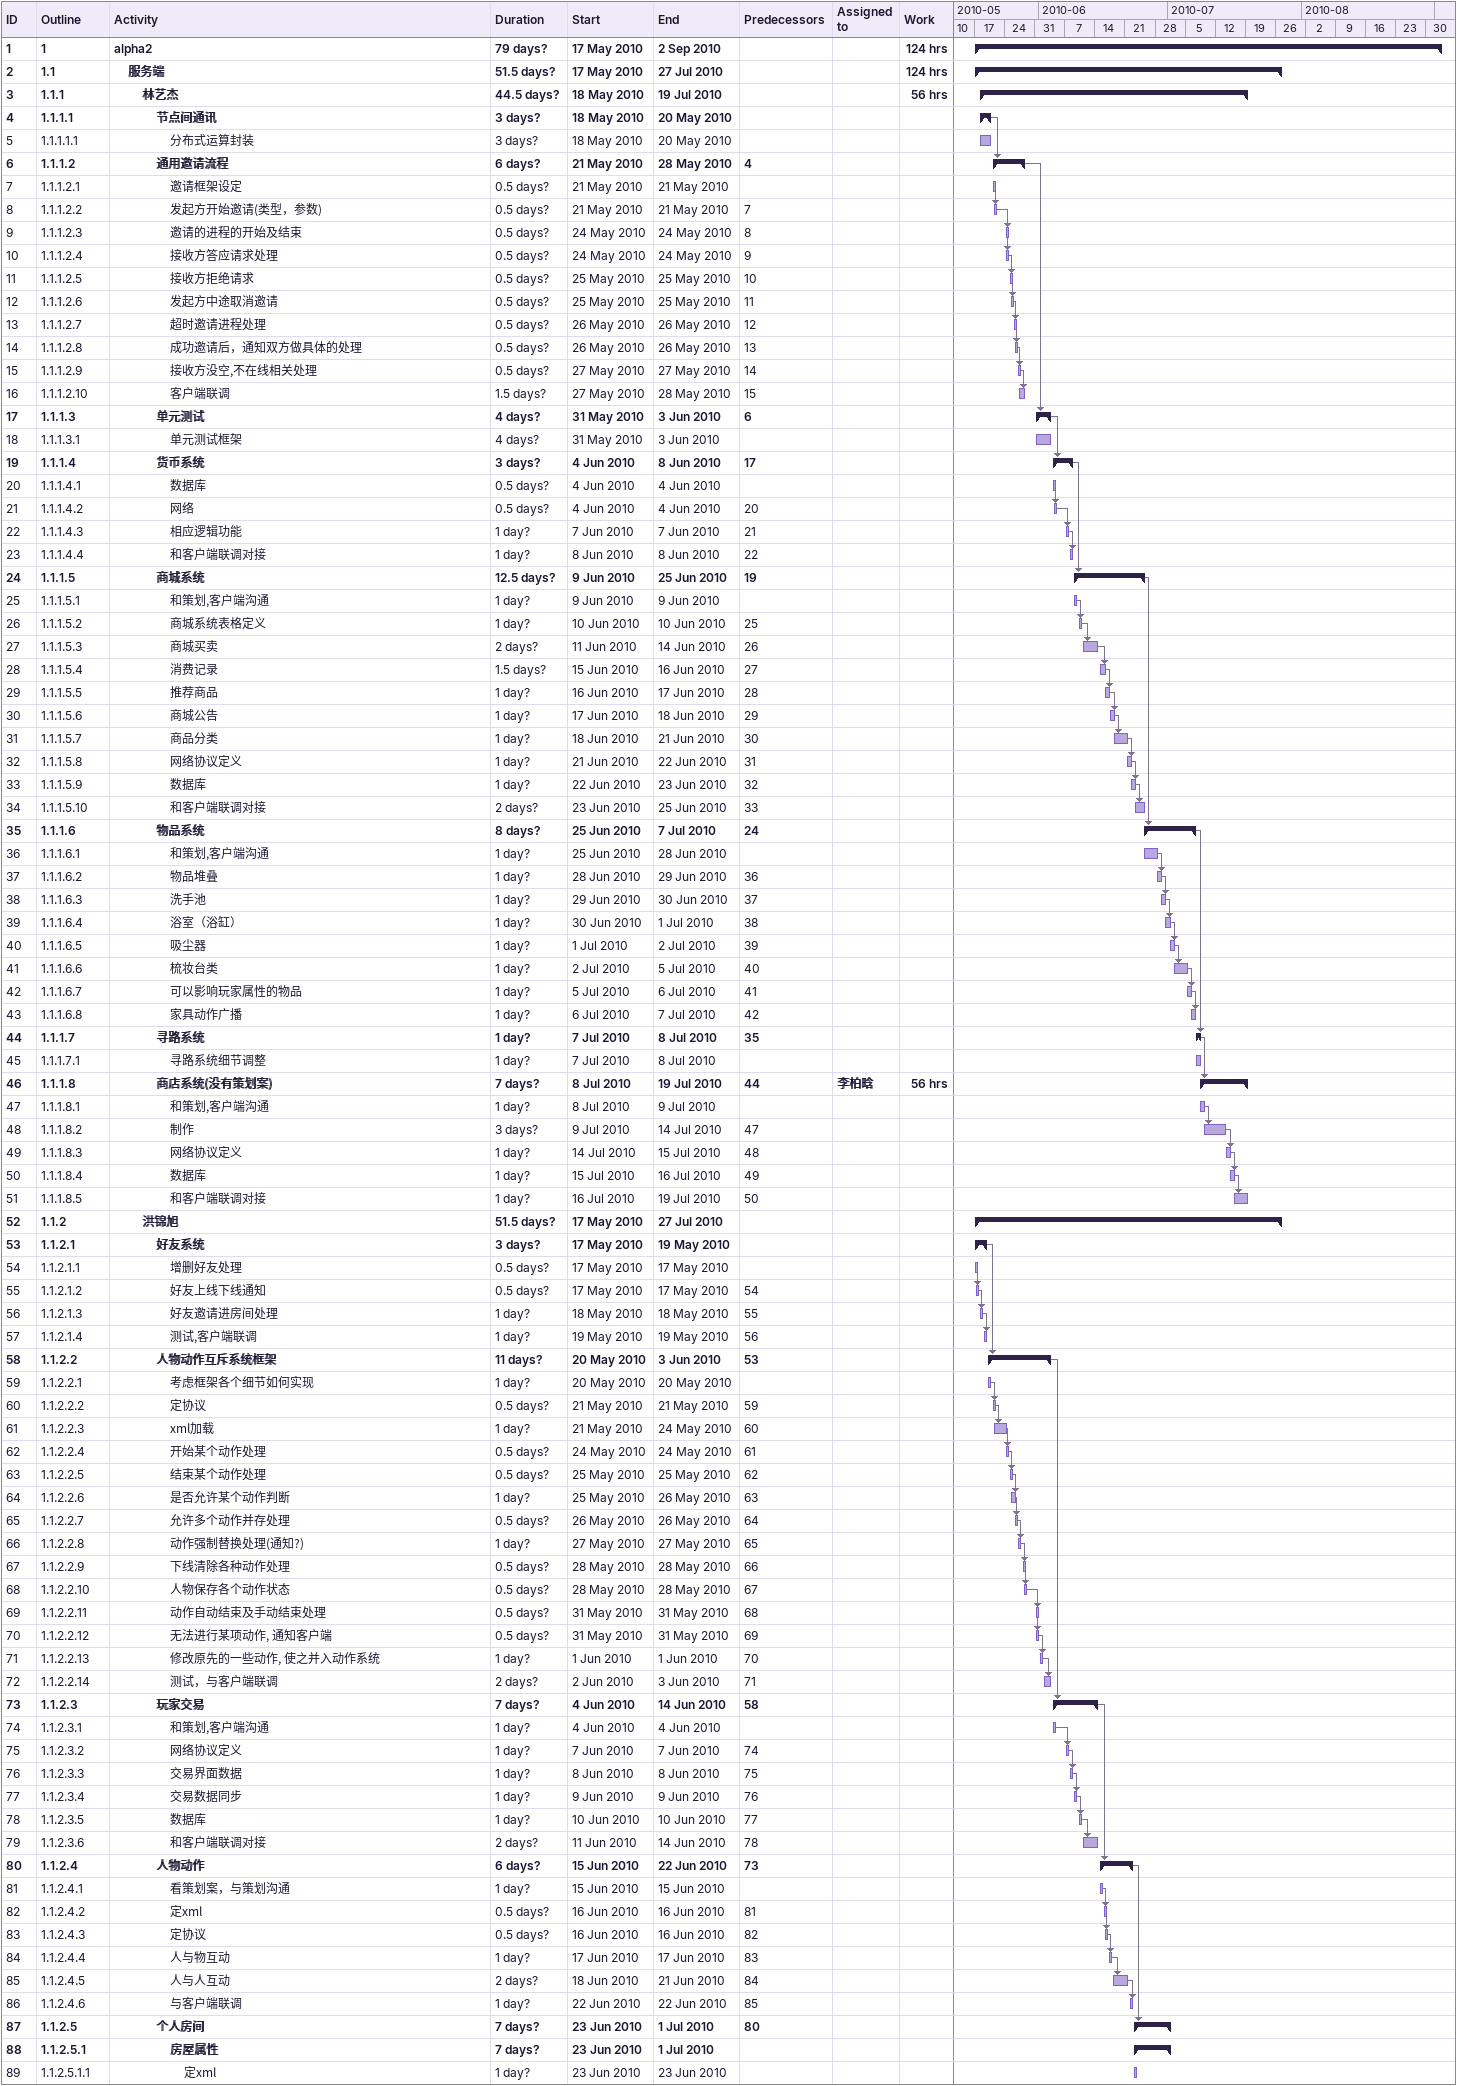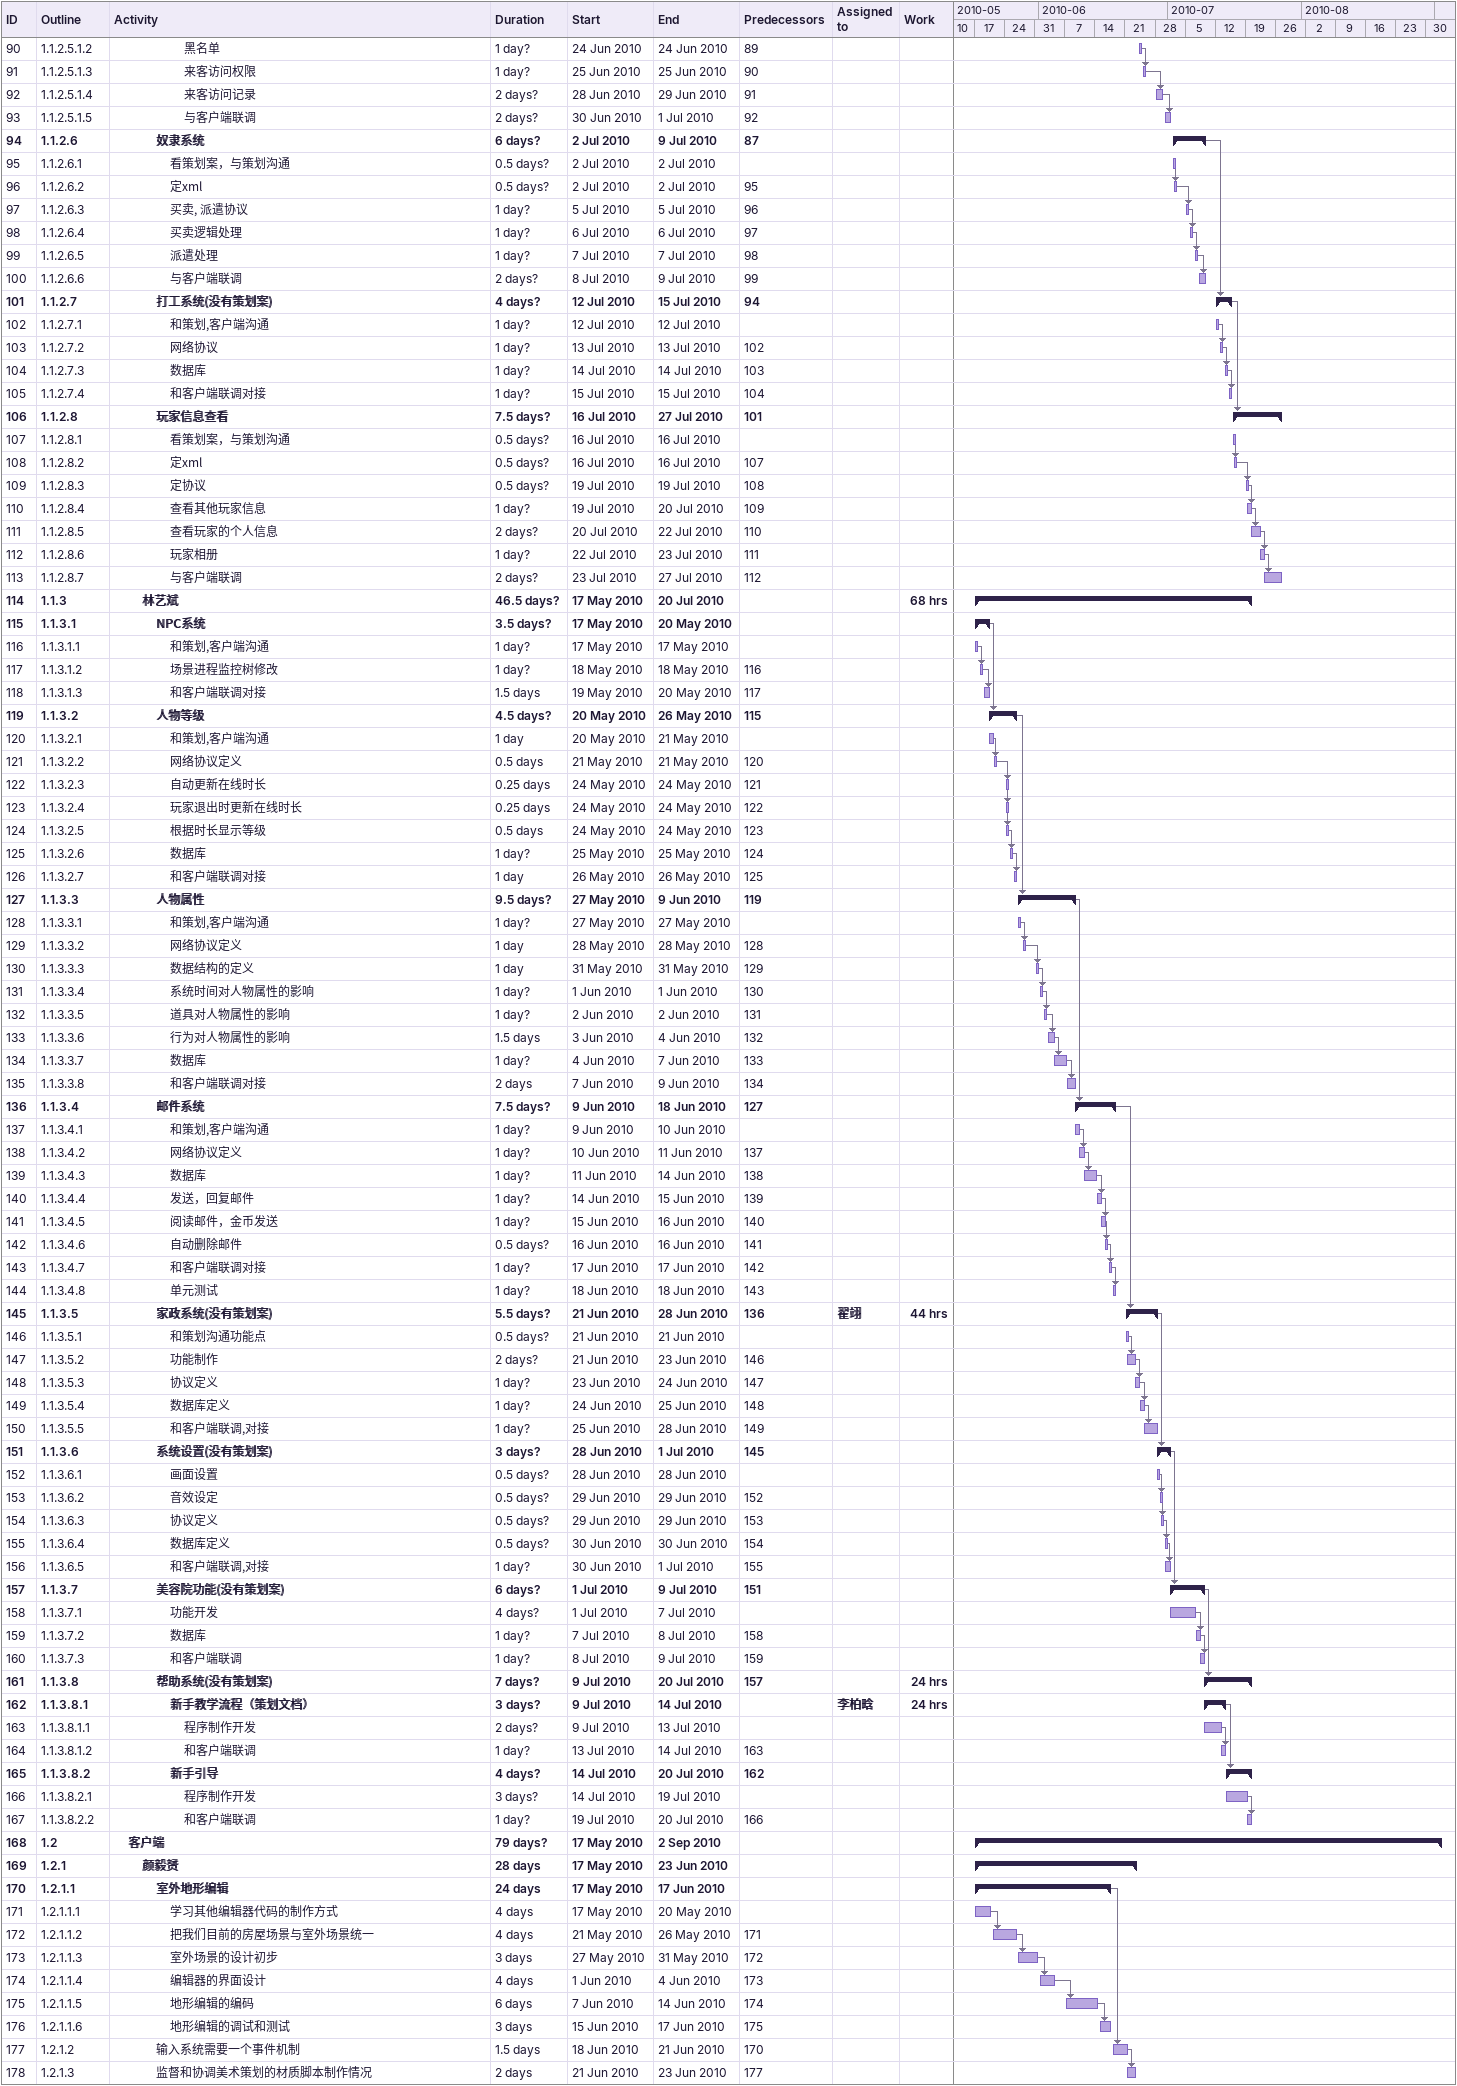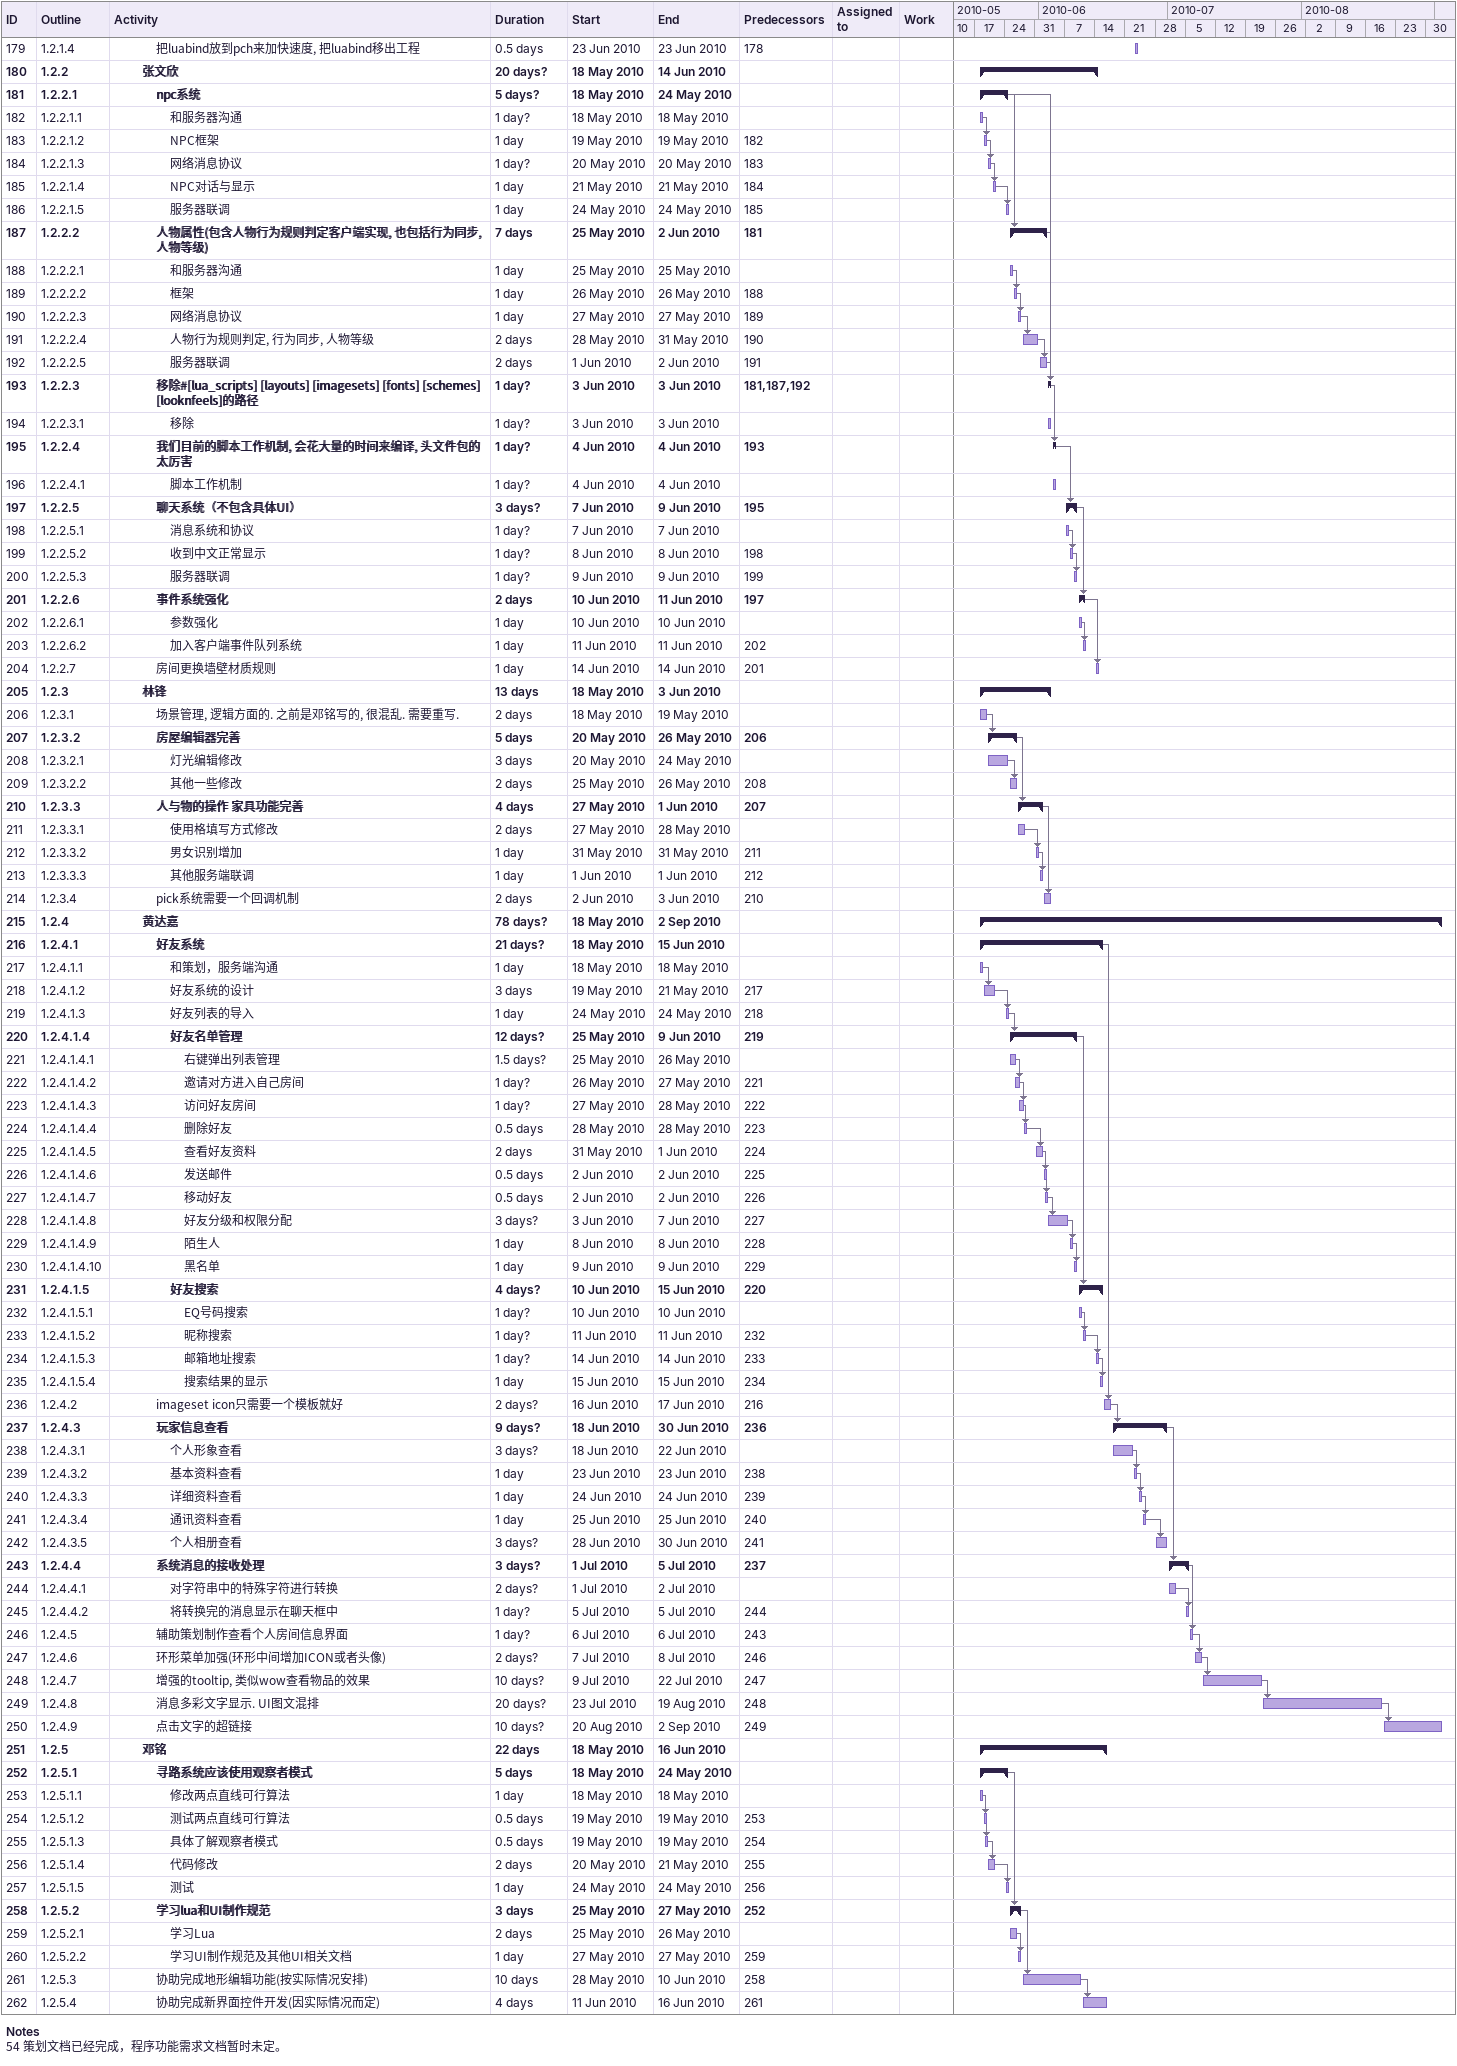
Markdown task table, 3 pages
| ID | WBS | Task | Duration | Start | Finish | Predecessors | Resources | Work (h) |
|---|---|---|---|---|---|---|---|---|
| 1 | 1 | **alpha2** | 79d? | 2010-05-17 | 2010-09-02 |  |  | 124 |
| 2 | 1.1 | **服务端** | 51.5d? | 2010-05-17 | 2010-07-27 |  |  | 124 |
| 3 | 1.1.1 | **林艺杰** | 44.5d? | 2010-05-18 | 2010-07-19 |  |  | 56 |
| 4 | 1.1.1.1 | **节点间通讯** | 3d? | 2010-05-18 | 2010-05-20 |  |  |  |
| 5 | 1.1.1.1.1 | 分布式运算封装 | 3d? | 2010-05-18 | 2010-05-20 |  |  |  |
| 6 | 1.1.1.2 | **通用邀请流程** | 6d? | 2010-05-21 | 2010-05-28 | 4 |  |  |
| 7 | 1.1.1.2.1 | 邀请框架设定 | 0.5d? | 2010-05-21 | 2010-05-21 |  |  |  |
| 8 | 1.1.1.2.2 | 发起方开始邀请(类型，参数) | 0.5d? | 2010-05-21 | 2010-05-21 | 7 |  |  |
| 9 | 1.1.1.2.3 | 邀请的进程的开始及结束 | 0.5d? | 2010-05-24 | 2010-05-24 | 8 |  |  |
| 10 | 1.1.1.2.4 | 接收方答应请求处理 | 0.5d? | 2010-05-24 | 2010-05-24 | 9 |  |  |
| 11 | 1.1.1.2.5 | 接收方拒绝请求 | 0.5d? | 2010-05-25 | 2010-05-25 | 10 |  |  |
| 12 | 1.1.1.2.6 | 发起方中途取消邀请 | 0.5d? | 2010-05-25 | 2010-05-25 | 11 |  |  |
| 13 | 1.1.1.2.7 | 超时邀请进程处理 | 0.5d? | 2010-05-26 | 2010-05-26 | 12 |  |  |
| 14 | 1.1.1.2.8 | 成功邀请后，通知双方做具体的处理 | 0.5d? | 2010-05-26 | 2010-05-26 | 13 |  |  |
| 15 | 1.1.1.2.9 | 接收方没空,不在线相关处理 | 0.5d? | 2010-05-27 | 2010-05-27 | 14 |  |  |
| 16 | 1.1.1.2.10 | 客户端联调 | 1.5d? | 2010-05-27 | 2010-05-28 | 15 |  |  |
| 17 | 1.1.1.3 | **单元测试** | 4d? | 2010-05-31 | 2010-06-03 | 6 |  |  |
| 18 | 1.1.1.3.1 | 单元测试框架 | 4d? | 2010-05-31 | 2010-06-03 |  |  |  |
| 19 | 1.1.1.4 | **货币系统** | 3d? | 2010-06-04 | 2010-06-08 | 17 |  |  |
| 20 | 1.1.1.4.1 | 数据库 | 0.5d? | 2010-06-04 | 2010-06-04 |  |  |  |
| 21 | 1.1.1.4.2 | 网络 | 0.5d? | 2010-06-04 | 2010-06-04 | 20 |  |  |
| 22 | 1.1.1.4.3 | 相应逻辑功能 | 1d? | 2010-06-07 | 2010-06-07 | 21 |  |  |
| 23 | 1.1.1.4.4 | 和客户端联调对接 | 1d? | 2010-06-08 | 2010-06-08 | 22 |  |  |
| 24 | 1.1.1.5 | **商城系统** | 12.5d? | 2010-06-09 | 2010-06-25 | 19 |  |  |
| 25 | 1.1.1.5.1 | 和策划,客户端沟通 | 1d? | 2010-06-09 | 2010-06-09 |  |  |  |
| 26 | 1.1.1.5.2 | 商城系统表格定义 | 1d? | 2010-06-10 | 2010-06-10 | 25 |  |  |
| 27 | 1.1.1.5.3 | 商城买卖 | 2d? | 2010-06-11 | 2010-06-14 | 26 |  |  |
| 28 | 1.1.1.5.4 | 消费记录 | 1.5d? | 2010-06-15 | 2010-06-16 | 27 |  |  |
| 29 | 1.1.1.5.5 | 推荐商品 | 1d? | 2010-06-16 | 2010-06-17 | 28 |  |  |
| 30 | 1.1.1.5.6 | 商城公告 | 1d? | 2010-06-17 | 2010-06-18 | 29 |  |  |
| 31 | 1.1.1.5.7 | 商品分类 | 1d? | 2010-06-18 | 2010-06-21 | 30 |  |  |
| 32 | 1.1.1.5.8 | 网络协议定义 | 1d? | 2010-06-21 | 2010-06-22 | 31 |  |  |
| 33 | 1.1.1.5.9 | 数据库 | 1d? | 2010-06-22 | 2010-06-23 | 32 |  |  |
| 34 | 1.1.1.5.10 | 和客户端联调对接 | 2d? | 2010-06-23 | 2010-06-25 | 33 |  |  |
| 35 | 1.1.1.6 | **物品系统** | 8d? | 2010-06-25 | 2010-07-07 | 24 |  |  |
| 36 | 1.1.1.6.1 | 和策划,客户端沟通 | 1d? | 2010-06-25 | 2010-06-28 |  |  |  |
| 37 | 1.1.1.6.2 | 物品堆叠 | 1d? | 2010-06-28 | 2010-06-29 | 36 |  |  |
| 38 | 1.1.1.6.3 | 洗手池 | 1d? | 2010-06-29 | 2010-06-30 | 37 |  |  |
| 39 | 1.1.1.6.4 | 浴室（浴缸） | 1d? | 2010-06-30 | 2010-07-01 | 38 |  |  |
| 40 | 1.1.1.6.5 | 吸尘器 | 1d? | 2010-07-01 | 2010-07-02 | 39 |  |  |
| 41 | 1.1.1.6.6 | 梳妆台类 | 1d? | 2010-07-02 | 2010-07-05 | 40 |  |  |
| 42 | 1.1.1.6.7 | 可以影响玩家属性的物品 | 1d? | 2010-07-05 | 2010-07-06 | 41 |  |  |
| 43 | 1.1.1.6.8 | 家具动作广播 | 1d? | 2010-07-06 | 2010-07-07 | 42 |  |  |
| 44 | 1.1.1.7 | **寻路系统** | 1d? | 2010-07-07 | 2010-07-08 | 35 |  |  |
| 45 | 1.1.1.7.1 | 寻路系统细节调整 | 1d? | 2010-07-07 | 2010-07-08 |  |  |  |
| 46 | 1.1.1.8 | **商店系统(没有策划案)** | 7d? | 2010-07-08 | 2010-07-19 | 44 | 李柏晗 | 56 |
| 47 | 1.1.1.8.1 | 和策划,客户端沟通 | 1d? | 2010-07-08 | 2010-07-09 |  |  |  |
| 48 | 1.1.1.8.2 | 制作 | 3d? | 2010-07-09 | 2010-07-14 | 47 |  |  |
| 49 | 1.1.1.8.3 | 网络协议定义 | 1d? | 2010-07-14 | 2010-07-15 | 48 |  |  |
| 50 | 1.1.1.8.4 | 数据库 | 1d? | 2010-07-15 | 2010-07-16 | 49 |  |  |
| 51 | 1.1.1.8.5 | 和客户端联调对接 | 1d? | 2010-07-16 | 2010-07-19 | 50 |  |  |
| 52 | 1.1.2 | **洪锦旭** | 51.5d? | 2010-05-17 | 2010-07-27 |  |  |  |
| 53 | 1.1.2.1 | **好友系统** | 3d? | 2010-05-17 | 2010-05-19 |  |  |  |
| 54 | 1.1.2.1.1 | 增删好友处理 | 0.5d? | 2010-05-17 | 2010-05-17 |  |  |  |
| 55 | 1.1.2.1.2 | 好友上线下线通知 | 0.5d? | 2010-05-17 | 2010-05-17 | 54 |  |  |
| 56 | 1.1.2.1.3 | 好友邀请进房间处理 | 1d? | 2010-05-18 | 2010-05-18 | 55 |  |  |
| 57 | 1.1.2.1.4 | 测试,客户端联调 | 1d? | 2010-05-19 | 2010-05-19 | 56 |  |  |
| 58 | 1.1.2.2 | **人物动作互斥系统框架** | 11d? | 2010-05-20 | 2010-06-03 | 53 |  |  |
| 59 | 1.1.2.2.1 | 考虑框架各个细节如何实现 | 1d? | 2010-05-20 | 2010-05-20 |  |  |  |
| 60 | 1.1.2.2.2 | 定协议 | 0.5d? | 2010-05-21 | 2010-05-21 | 59 |  |  |
| 61 | 1.1.2.2.3 | xml加载 | 1d? | 2010-05-21 | 2010-05-24 | 60 |  |  |
| 62 | 1.1.2.2.4 | 开始某个动作处理 | 0.5d? | 2010-05-24 | 2010-05-24 | 61 |  |  |
| 63 | 1.1.2.2.5 | 结束某个动作处理 | 0.5d? | 2010-05-25 | 2010-05-25 | 62 |  |  |
| 64 | 1.1.2.2.6 | 是否允许某个动作判断 | 1d? | 2010-05-25 | 2010-05-26 | 63 |  |  |
| 65 | 1.1.2.2.7 | 允许多个动作并存处理 | 0.5d? | 2010-05-26 | 2010-05-26 | 64 |  |  |
| 66 | 1.1.2.2.8 | 动作强制替换处理(通知?) | 1d? | 2010-05-27 | 2010-05-27 | 65 |  |  |
| 67 | 1.1.2.2.9 | 下线清除各种动作处理 | 0.5d? | 2010-05-28 | 2010-05-28 | 66 |  |  |
| 68 | 1.1.2.2.10 | 人物保存各个动作状态 | 0.5d? | 2010-05-28 | 2010-05-28 | 67 |  |  |
| 69 | 1.1.2.2.11 | 动作自动结束及手动结束处理 | 0.5d? | 2010-05-31 | 2010-05-31 | 68 |  |  |
| 70 | 1.1.2.2.12 | 无法进行某项动作, 通知客户端 | 0.5d? | 2010-05-31 | 2010-05-31 | 69 |  |  |
| 71 | 1.1.2.2.13 | 修改原先的一些动作, 使之并入动作系统 | 1d? | 2010-06-01 | 2010-06-01 | 70 |  |  |
| 72 | 1.1.2.2.14 | 测试，与客户端联调 | 2d? | 2010-06-02 | 2010-06-03 | 71 |  |  |
| 73 | 1.1.2.3 | **玩家交易** | 7d? | 2010-06-04 | 2010-06-14 | 58 |  |  |
| 74 | 1.1.2.3.1 | 和策划,客户端沟通 | 1d? | 2010-06-04 | 2010-06-04 |  |  |  |
| 75 | 1.1.2.3.2 | 网络协议定义 | 1d? | 2010-06-07 | 2010-06-07 | 74 |  |  |
| 76 | 1.1.2.3.3 | 交易界面数据 | 1d? | 2010-06-08 | 2010-06-08 | 75 |  |  |
| 77 | 1.1.2.3.4 | 交易数据同步 | 1d? | 2010-06-09 | 2010-06-09 | 76 |  |  |
| 78 | 1.1.2.3.5 | 数据库 | 1d? | 2010-06-10 | 2010-06-10 | 77 |  |  |
| 79 | 1.1.2.3.6 | 和客户端联调对接 | 2d? | 2010-06-11 | 2010-06-14 | 78 |  |  |
| 80 | 1.1.2.4 | **人物动作** | 6d? | 2010-06-15 | 2010-06-22 | 73 |  |  |
| 81 | 1.1.2.4.1 | 看策划案，与策划沟通 | 1d? | 2010-06-15 | 2010-06-15 |  |  |  |
| 82 | 1.1.2.4.2 | 定xml | 0.5d? | 2010-06-16 | 2010-06-16 | 81 |  |  |
| 83 | 1.1.2.4.3 | 定协议 | 0.5d? | 2010-06-16 | 2010-06-16 | 82 |  |  |
| 84 | 1.1.2.4.4 | 人与物互动 | 1d? | 2010-06-17 | 2010-06-17 | 83 |  |  |
| 85 | 1.1.2.4.5 | 人与人互动 | 2d? | 2010-06-18 | 2010-06-21 | 84 |  |  |
| 86 | 1.1.2.4.6 | 与客户端联调 | 1d? | 2010-06-22 | 2010-06-22 | 85 |  |  |
| 87 | 1.1.2.5 | **个人房间** | 7d? | 2010-06-23 | 2010-07-01 | 80 |  |  |
| 88 | 1.1.2.5.1 | **房屋属性** | 7d? | 2010-06-23 | 2010-07-01 |  |  |  |
| 89 | 1.1.2.5.1.1 | 定xml | 1d? | 2010-06-23 | 2010-06-23 |  |  |  |
| 90 | 1.1.2.5.1.2 | 黑名单 | 1d? | 2010-06-24 | 2010-06-24 | 89 |  |  |
| 91 | 1.1.2.5.1.3 | 来客访问权限 | 1d? | 2010-06-25 | 2010-06-25 | 90 |  |  |
| 92 | 1.1.2.5.1.4 | 来客访问记录 | 2d? | 2010-06-28 | 2010-06-29 | 91 |  |  |
| 93 | 1.1.2.5.1.5 | 与客户端联调 | 2d? | 2010-06-30 | 2010-07-01 | 92 |  |  |
| 94 | 1.1.2.6 | **奴隶系统** | 6d? | 2010-07-02 | 2010-07-09 | 87 |  |  |
| 95 | 1.1.2.6.1 | 看策划案，与策划沟通 | 0.5d? | 2010-07-02 | 2010-07-02 |  |  |  |
| 96 | 1.1.2.6.2 | 定xml | 0.5d? | 2010-07-02 | 2010-07-02 | 95 |  |  |
| 97 | 1.1.2.6.3 | 买卖, 派遣协议 | 1d? | 2010-07-05 | 2010-07-05 | 96 |  |  |
| 98 | 1.1.2.6.4 | 买卖逻辑处理 | 1d? | 2010-07-06 | 2010-07-06 | 97 |  |  |
| 99 | 1.1.2.6.5 | 派遣处理 | 1d? | 2010-07-07 | 2010-07-07 | 98 |  |  |
| 100 | 1.1.2.6.6 | 与客户端联调 | 2d? | 2010-07-08 | 2010-07-09 | 99 |  |  |
| 101 | 1.1.2.7 | **打工系统(没有策划案)** | 4d? | 2010-07-12 | 2010-07-15 | 94 |  |  |
| 102 | 1.1.2.7.1 | 和策划,客户端沟通 | 1d? | 2010-07-12 | 2010-07-12 |  |  |  |
| 103 | 1.1.2.7.2 | 网络协议 | 1d? | 2010-07-13 | 2010-07-13 | 102 |  |  |
| 104 | 1.1.2.7.3 | 数据库 | 1d? | 2010-07-14 | 2010-07-14 | 103 |  |  |
| 105 | 1.1.2.7.4 | 和客户端联调对接 | 1d? | 2010-07-15 | 2010-07-15 | 104 |  |  |
| 106 | 1.1.2.8 | **玩家信息查看** | 7.5d? | 2010-07-16 | 2010-07-27 | 101 |  |  |
| 107 | 1.1.2.8.1 | 看策划案，与策划沟通 | 0.5d? | 2010-07-16 | 2010-07-16 |  |  |  |
| 108 | 1.1.2.8.2 | 定xml | 0.5d? | 2010-07-16 | 2010-07-16 | 107 |  |  |
| 109 | 1.1.2.8.3 | 定协议 | 0.5d? | 2010-07-19 | 2010-07-19 | 108 |  |  |
| 110 | 1.1.2.8.4 | 查看其他玩家信息 | 1d? | 2010-07-19 | 2010-07-20 | 109 |  |  |
| 111 | 1.1.2.8.5 | 查看玩家的个人信息 | 2d? | 2010-07-20 | 2010-07-22 | 110 |  |  |
| 112 | 1.1.2.8.6 | 玩家相册 | 1d? | 2010-07-22 | 2010-07-23 | 111 |  |  |
| 113 | 1.1.2.8.7 | 与客户端联调 | 2d? | 2010-07-23 | 2010-07-27 | 112 |  |  |
| 114 | 1.1.3 | **林艺斌** | 46.5d? | 2010-05-17 | 2010-07-20 |  |  | 68 |
| 115 | 1.1.3.1 | **NPC系统** | 3.5d? | 2010-05-17 | 2010-05-20 |  |  |  |
| 116 | 1.1.3.1.1 | 和策划,客户端沟通 | 1d? | 2010-05-17 | 2010-05-17 |  |  |  |
| 117 | 1.1.3.1.2 | 场景进程监控树修改 | 1d? | 2010-05-18 | 2010-05-18 | 116 |  |  |
| 118 | 1.1.3.1.3 | 和客户端联调对接 | 1.5d | 2010-05-19 | 2010-05-20 | 117 |  |  |
| 119 | 1.1.3.2 | **人物等级** | 4.5d? | 2010-05-20 | 2010-05-26 | 115 |  |  |
| 120 | 1.1.3.2.1 | 和策划,客户端沟通 | 1d | 2010-05-20 | 2010-05-21 |  |  |  |
| 121 | 1.1.3.2.2 | 网络协议定义 | 0.5d | 2010-05-21 | 2010-05-21 | 120 |  |  |
| 122 | 1.1.3.2.3 | 自动更新在线时长 | 0.25d | 2010-05-24 | 2010-05-24 | 121 |  |  |
| 123 | 1.1.3.2.4 | 玩家退出时更新在线时长 | 0.25d | 2010-05-24 | 2010-05-24 | 122 |  |  |
| 124 | 1.1.3.2.5 | 根据时长显示等级 | 0.5d | 2010-05-24 | 2010-05-24 | 123 |  |  |
| 125 | 1.1.3.2.6 | 数据库 | 1d? | 2010-05-25 | 2010-05-25 | 124 |  |  |
| 126 | 1.1.3.2.7 | 和客户端联调对接 | 1d | 2010-05-26 | 2010-05-26 | 125 |  |  |
| 127 | 1.1.3.3 | **人物属性** | 9.5d? | 2010-05-27 | 2010-06-09 | 119 |  |  |
| 128 | 1.1.3.3.1 | 和策划,客户端沟通 | 1d? | 2010-05-27 | 2010-05-27 |  |  |  |
| 129 | 1.1.3.3.2 | 网络协议定义 | 1d | 2010-05-28 | 2010-05-28 | 128 |  |  |
| 130 | 1.1.3.3.3 | 数据结构的定义 | 1d | 2010-05-31 | 2010-05-31 | 129 |  |  |
| 131 | 1.1.3.3.4 | 系统时间对人物属性的影响 | 1d? | 2010-06-01 | 2010-06-01 | 130 |  |  |
| 132 | 1.1.3.3.5 | 道具对人物属性的影响 | 1d? | 2010-06-02 | 2010-06-02 | 131 |  |  |
| 133 | 1.1.3.3.6 | 行为对人物属性的影响 | 1.5d | 2010-06-03 | 2010-06-04 | 132 |  |  |
| 134 | 1.1.3.3.7 | 数据库 | 1d? | 2010-06-04 | 2010-06-07 | 133 |  |  |
| 135 | 1.1.3.3.8 | 和客户端联调对接 | 2d | 2010-06-07 | 2010-06-09 | 134 |  |  |
| 136 | 1.1.3.4 | **邮件系统** | 7.5d? | 2010-06-09 | 2010-06-18 | 127 |  |  |
| 137 | 1.1.3.4.1 | 和策划,客户端沟通 | 1d? | 2010-06-09 | 2010-06-10 |  |  |  |
| 138 | 1.1.3.4.2 | 网络协议定义 | 1d? | 2010-06-10 | 2010-06-11 | 137 |  |  |
| 139 | 1.1.3.4.3 | 数据库 | 1d? | 2010-06-11 | 2010-06-14 | 138 |  |  |
| 140 | 1.1.3.4.4 | 发送，回复邮件 | 1d? | 2010-06-14 | 2010-06-15 | 139 |  |  |
| 141 | 1.1.3.4.5 | 阅读邮件，金币发送 | 1d? | 2010-06-15 | 2010-06-16 | 140 |  |  |
| 142 | 1.1.3.4.6 | 自动删除邮件 | 0.5d? | 2010-06-16 | 2010-06-16 | 141 |  |  |
| 143 | 1.1.3.4.7 | 和客户端联调对接 | 1d? | 2010-06-17 | 2010-06-17 | 142 |  |  |
| 144 | 1.1.3.4.8 | 单元测试 | 1d? | 2010-06-18 | 2010-06-18 | 143 |  |  |
| 145 | 1.1.3.5 | **家政系统(没有策划案)** | 5.5d? | 2010-06-21 | 2010-06-28 | 136 | 翟翊 | 44 |
| 146 | 1.1.3.5.1 | 和策划沟通功能点 | 0.5d? | 2010-06-21 | 2010-06-21 |  |  |  |
| 147 | 1.1.3.5.2 | 功能制作 | 2d? | 2010-06-21 | 2010-06-23 | 146 |  |  |
| 148 | 1.1.3.5.3 | 协议定义 | 1d? | 2010-06-23 | 2010-06-24 | 147 |  |  |
| 149 | 1.1.3.5.4 | 数据库定义 | 1d? | 2010-06-24 | 2010-06-25 | 148 |  |  |
| 150 | 1.1.3.5.5 | 和客户端联调,对接 | 1d? | 2010-06-25 | 2010-06-28 | 149 |  |  |
| 151 | 1.1.3.6 | **系统设置(没有策划案)** | 3d? | 2010-06-28 | 2010-07-01 | 145 |  |  |
| 152 | 1.1.3.6.1 | 画面设置 | 0.5d? | 2010-06-28 | 2010-06-28 |  |  |  |
| 153 | 1.1.3.6.2 | 音效设定 | 0.5d? | 2010-06-29 | 2010-06-29 | 152 |  |  |
| 154 | 1.1.3.6.3 | 协议定义 | 0.5d? | 2010-06-29 | 2010-06-29 | 153 |  |  |
| 155 | 1.1.3.6.4 | 数据库定义 | 0.5d? | 2010-06-30 | 2010-06-30 | 154 |  |  |
| 156 | 1.1.3.6.5 | 和客户端联调,对接 | 1d? | 2010-06-30 | 2010-07-01 | 155 |  |  |
| 157 | 1.1.3.7 | **美容院功能(没有策划案)** | 6d? | 2010-07-01 | 2010-07-09 | 151 |  |  |
| 158 | 1.1.3.7.1 | 功能开发 | 4d? | 2010-07-01 | 2010-07-07 |  |  |  |
| 159 | 1.1.3.7.2 | 数据库 | 1d? | 2010-07-07 | 2010-07-08 | 158 |  |  |
| 160 | 1.1.3.7.3 | 和客户端联调 | 1d? | 2010-07-08 | 2010-07-09 | 159 |  |  |
| 161 | 1.1.3.8 | **帮助系统(没有策划案)** | 7d? | 2010-07-09 | 2010-07-20 | 157 |  | 24 |
| 162 | 1.1.3.8.1 | **新手教学流程（策划文档）** | 3d? | 2010-07-09 | 2010-07-14 |  | 李柏晗 | 24 |
| 163 | 1.1.3.8.1.1 | 程序制作开发 | 2d? | 2010-07-09 | 2010-07-13 |  |  |  |
| 164 | 1.1.3.8.1.2 | 和客户端联调 | 1d? | 2010-07-13 | 2010-07-14 | 163 |  |  |
| 165 | 1.1.3.8.2 | **新手引导** | 4d? | 2010-07-14 | 2010-07-20 | 162 |  |  |
| 166 | 1.1.3.8.2.1 | 程序制作开发 | 3d? | 2010-07-14 | 2010-07-19 |  |  |  |
| 167 | 1.1.3.8.2.2 | 和客户端联调 | 1d? | 2010-07-19 | 2010-07-20 | 166 |  |  |
| 168 | 1.2 | **客户端** | 79d? | 2010-05-17 | 2010-09-02 |  |  |  |
| 169 | 1.2.1 | **颜毅赟** | 28d | 2010-05-17 | 2010-06-23 |  |  |  |
| 170 | 1.2.1.1 | **室外地形编辑** | 24d | 2010-05-17 | 2010-06-17 |  |  |  |
| 171 | 1.2.1.1.1 | 学习其他编辑器代码的制作方式 | 4d | 2010-05-17 | 2010-05-20 |  |  |  |
| 172 | 1.2.1.1.2 | 把我们目前的房屋场景与室外场景统一 | 4d | 2010-05-21 | 2010-05-26 | 171 |  |  |
| 173 | 1.2.1.1.3 | 室外场景的设计初步 | 3d | 2010-05-27 | 2010-05-31 | 172 |  |  |
| 174 | 1.2.1.1.4 | 编辑器的界面设计 | 4d | 2010-06-01 | 2010-06-04 | 173 |  |  |
| 175 | 1.2.1.1.5 | 地形编辑的编码 | 6d | 2010-06-07 | 2010-06-14 | 174 |  |  |
| 176 | 1.2.1.1.6 | 地形编辑的调试和测试 | 3d | 2010-06-15 | 2010-06-17 | 175 |  |  |
| 177 | 1.2.1.2 | 输入系统需要一个事件机制 | 1.5d | 2010-06-18 | 2010-06-21 | 170 |  |  |
| 178 | 1.2.1.3 | 监督和协调美术策划的材质脚本制作情况 | 2d | 2010-06-21 | 2010-06-23 | 177 |  |  |
| 179 | 1.2.1.4 | 把luabind放到pch来加快速度, 把luabind移出工程 | 0.5d | 2010-06-23 | 2010-06-23 | 178 |  |  |
| 180 | 1.2.2 | **张文欣** | 20d? | 2010-05-18 | 2010-06-14 |  |  |  |
| 181 | 1.2.2.1 | **npc系统** | 5d? | 2010-05-18 | 2010-05-24 |  |  |  |
| 182 | 1.2.2.1.1 | 和服务器沟通 | 1d? | 2010-05-18 | 2010-05-18 |  |  |  |
| 183 | 1.2.2.1.2 | NPC框架 | 1d | 2010-05-19 | 2010-05-19 | 182 |  |  |
| 184 | 1.2.2.1.3 | 网络消息协议 | 1d? | 2010-05-20 | 2010-05-20 | 183 |  |  |
| 185 | 1.2.2.1.4 | NPC对话与显示 | 1d | 2010-05-21 | 2010-05-21 | 184 |  |  |
| 186 | 1.2.2.1.5 | 服务器联调 | 1d | 2010-05-24 | 2010-05-24 | 185 |  |  |
| 187 | 1.2.2.2 | **人物属性(包含人物行为规则判定客户端实现, 也包括行为同步, 人物等级)** | 7d | 2010-05-25 | 2010-06-02 | 181 |  |  |
| 188 | 1.2.2.2.1 | 和服务器沟通 | 1d | 2010-05-25 | 2010-05-25 |  |  |  |
| 189 | 1.2.2.2.2 | 框架 | 1d | 2010-05-26 | 2010-05-26 | 188 |  |  |
| 190 | 1.2.2.2.3 | 网络消息协议 | 1d | 2010-05-27 | 2010-05-27 | 189 |  |  |
| 191 | 1.2.2.2.4 | 人物行为规则判定, 行为同步, 人物等级 | 2d | 2010-05-28 | 2010-05-31 | 190 |  |  |
| 192 | 1.2.2.2.5 | 服务器联调 | 2d | 2010-06-01 | 2010-06-02 | 191 |  |  |
| 193 | 1.2.2.3 | **移除#[lua_scripts] [layouts] [imagesets] [fonts] [schemes] [looknfeels]的路径** | 1d? | 2010-06-03 | 2010-06-03 | 181, 187, 192 |  |  |
| 194 | 1.2.2.3.1 | 移除 | 1d? | 2010-06-03 | 2010-06-03 |  |  |  |
| 195 | 1.2.2.4 | **我们目前的脚本工作机制, 会花大量的时间来编译, 头文件包的太厉害** | 1d? | 2010-06-04 | 2010-06-04 | 193 |  |  |
| 196 | 1.2.2.4.1 | 脚本工作机制 | 1d? | 2010-06-04 | 2010-06-04 |  |  |  |
| 197 | 1.2.2.5 | **聊天系统（不包含具体UI）** | 3d? | 2010-06-07 | 2010-06-09 | 195 |  |  |
| 198 | 1.2.2.5.1 | 消息系统和协议 | 1d? | 2010-06-07 | 2010-06-07 |  |  |  |
| 199 | 1.2.2.5.2 | 收到中文正常显示 | 1d? | 2010-06-08 | 2010-06-08 | 198 |  |  |
| 200 | 1.2.2.5.3 | 服务器联调 | 1d? | 2010-06-09 | 2010-06-09 | 199 |  |  |
| 201 | 1.2.2.6 | **事件系统强化** | 2d | 2010-06-10 | 2010-06-11 | 197 |  |  |
| 202 | 1.2.2.6.1 | 参数强化 | 1d | 2010-06-10 | 2010-06-10 |  |  |  |
| 203 | 1.2.2.6.2 | 加入客户端事件队列系统 | 1d | 2010-06-11 | 2010-06-11 | 202 |  |  |
| 204 | 1.2.2.7 | 房间更换墙壁材质规则 | 1d | 2010-06-14 | 2010-06-14 | 201 |  |  |
| 205 | 1.2.3 | **林锋** | 13d | 2010-05-18 | 2010-06-03 |  |  |  |
| 206 | 1.2.3.1 | 场景管理, 逻辑方面的. 之前是邓铭写的, 很混乱. 需要重写. | 2d | 2010-05-18 | 2010-05-19 |  |  |  |
| 207 | 1.2.3.2 | **房屋编辑器完善** | 5d | 2010-05-20 | 2010-05-26 | 206 |  |  |
| 208 | 1.2.3.2.1 | 灯光编辑修改 | 3d | 2010-05-20 | 2010-05-24 |  |  |  |
| 209 | 1.2.3.2.2 | 其他一些修改 | 2d | 2010-05-25 | 2010-05-26 | 208 |  |  |
| 210 | 1.2.3.3 | **人与物的操作 家具功能完善** | 4d | 2010-05-27 | 2010-06-01 | 207 |  |  |
| 211 | 1.2.3.3.1 | 使用格填写方式修改 | 2d | 2010-05-27 | 2010-05-28 |  |  |  |
| 212 | 1.2.3.3.2 | 男女识别增加 | 1d | 2010-05-31 | 2010-05-31 | 211 |  |  |
| 213 | 1.2.3.3.3 | 其他服务端联调 | 1d | 2010-06-01 | 2010-06-01 | 212 |  |  |
| 214 | 1.2.3.4 | pick系统需要一个回调机制 | 2d | 2010-06-02 | 2010-06-03 | 210 |  |  |
| 215 | 1.2.4 | **黄达嘉** | 78d? | 2010-05-18 | 2010-09-02 |  |  |  |
| 216 | 1.2.4.1 | **好友系统** | 21d? | 2010-05-18 | 2010-06-15 |  |  |  |
| 217 | 1.2.4.1.1 | 和策划，服务端沟通 | 1d | 2010-05-18 | 2010-05-18 |  |  |  |
| 218 | 1.2.4.1.2 | 好友系统的设计 | 3d | 2010-05-19 | 2010-05-21 | 217 |  |  |
| 219 | 1.2.4.1.3 | 好友列表的导入 | 1d | 2010-05-24 | 2010-05-24 | 218 |  |  |
| 220 | 1.2.4.1.4 | **好友名单管理** | 12d? | 2010-05-25 | 2010-06-09 | 219 |  |  |
| 221 | 1.2.4.1.4.1 | 右键弹出列表管理 | 1.5d? | 2010-05-25 | 2010-05-26 |  |  |  |
| 222 | 1.2.4.1.4.2 | 邀请对方进入自己房间 | 1d? | 2010-05-26 | 2010-05-27 | 221 |  |  |
| 223 | 1.2.4.1.4.3 | 访问好友房间 | 1d? | 2010-05-27 | 2010-05-28 | 222 |  |  |
| 224 | 1.2.4.1.4.4 | 删除好友 | 0.5d | 2010-05-28 | 2010-05-28 | 223 |  |  |
| 225 | 1.2.4.1.4.5 | 查看好友资料 | 2d | 2010-05-31 | 2010-06-01 | 224 |  |  |
| 226 | 1.2.4.1.4.6 | 发送邮件 | 0.5d | 2010-06-02 | 2010-06-02 | 225 |  |  |
| 227 | 1.2.4.1.4.7 | 移动好友 | 0.5d | 2010-06-02 | 2010-06-02 | 226 |  |  |
| 228 | 1.2.4.1.4.8 | 好友分级和权限分配 | 3d? | 2010-06-03 | 2010-06-07 | 227 |  |  |
| 229 | 1.2.4.1.4.9 | 陌生人 | 1d | 2010-06-08 | 2010-06-08 | 228 |  |  |
| 230 | 1.2.4.1.4.10 | 黑名单 | 1d | 2010-06-09 | 2010-06-09 | 229 |  |  |
| 231 | 1.2.4.1.5 | **好友搜索** | 4d? | 2010-06-10 | 2010-06-15 | 220 |  |  |
| 232 | 1.2.4.1.5.1 | EQ号码搜索 | 1d? | 2010-06-10 | 2010-06-10 |  |  |  |
| 233 | 1.2.4.1.5.2 | 昵称搜索 | 1d? | 2010-06-11 | 2010-06-11 | 232 |  |  |
| 234 | 1.2.4.1.5.3 | 邮箱地址搜索 | 1d? | 2010-06-14 | 2010-06-14 | 233 |  |  |
| 235 | 1.2.4.1.5.4 | 搜索结果的显示 | 1d | 2010-06-15 | 2010-06-15 | 234 |  |  |
| 236 | 1.2.4.2 | imageset icon只需要一个模板就好 | 2d? | 2010-06-16 | 2010-06-17 | 216 |  |  |
| 237 | 1.2.4.3 | **玩家信息查看** | 9d? | 2010-06-18 | 2010-06-30 | 236 |  |  |
| 238 | 1.2.4.3.1 | 个人形象查看 | 3d? | 2010-06-18 | 2010-06-22 |  |  |  |
| 239 | 1.2.4.3.2 | 基本资料查看 | 1d | 2010-06-23 | 2010-06-23 | 238 |  |  |
| 240 | 1.2.4.3.3 | 详细资料查看 | 1d | 2010-06-24 | 2010-06-24 | 239 |  |  |
| 241 | 1.2.4.3.4 | 通讯资料查看 | 1d | 2010-06-25 | 2010-06-25 | 240 |  |  |
| 242 | 1.2.4.3.5 | 个人相册查看 | 3d? | 2010-06-28 | 2010-06-30 | 241 |  |  |
| 243 | 1.2.4.4 | **系统消息的接收处理** | 3d? | 2010-07-01 | 2010-07-05 | 237 |  |  |
| 244 | 1.2.4.4.1 | 对字符串中的特殊字符进行转换 | 2d? | 2010-07-01 | 2010-07-02 |  |  |  |
| 245 | 1.2.4.4.2 | 将转换完的消息显示在聊天框中 | 1d? | 2010-07-05 | 2010-07-05 | 244 |  |  |
| 246 | 1.2.4.5 | 辅助策划制作查看个人房间信息界面 | 1d? | 2010-07-06 | 2010-07-06 | 243 |  |  |
| 247 | 1.2.4.6 | 环形菜单加强(环形中间增加ICON或者头像) | 2d? | 2010-07-07 | 2010-07-08 | 246 |  |  |
| 248 | 1.2.4.7 | 增强的tooltip, 类似wow查看物品的效果 | 10d? | 2010-07-09 | 2010-07-22 | 247 |  |  |
| 249 | 1.2.4.8 | 消息多彩文字显示. UI图文混排 | 20d? | 2010-07-23 | 2010-08-19 | 248 |  |  |
| 250 | 1.2.4.9 | 点击文字的超链接 | 10d? | 2010-08-20 | 2010-09-02 | 249 |  |  |
| 251 | 1.2.5 | **邓铭** | 22d | 2010-05-18 | 2010-06-16 |  |  |  |
| 252 | 1.2.5.1 | **寻路系统应该使用观察者模式** | 5d | 2010-05-18 | 2010-05-24 |  |  |  |
| 253 | 1.2.5.1.1 | 修改两点直线可行算法 | 1d | 2010-05-18 | 2010-05-18 |  |  |  |
| 254 | 1.2.5.1.2 | 测试两点直线可行算法 | 0.5d | 2010-05-19 | 2010-05-19 | 253 |  |  |
| 255 | 1.2.5.1.3 | 具体了解观察者模式 | 0.5d | 2010-05-19 | 2010-05-19 | 254 |  |  |
| 256 | 1.2.5.1.4 | 代码修改 | 2d | 2010-05-20 | 2010-05-21 | 255 |  |  |
| 257 | 1.2.5.1.5 | 测试 | 1d | 2010-05-24 | 2010-05-24 | 256 |  |  |
| 258 | 1.2.5.2 | **学习lua和UI制作规范** | 3d | 2010-05-25 | 2010-05-27 | 252 |  |  |
| 259 | 1.2.5.2.1 | 学习Lua | 2d | 2010-05-25 | 2010-05-26 |  |  |  |
| 260 | 1.2.5.2.2 | 学习UI制作规范及其他UI相关文档 | 1d | 2010-05-27 | 2010-05-27 | 259 |  |  |
| 261 | 1.2.5.3 | 协助完成地形编辑功能(按实际情况安排) | 10d | 2010-05-28 | 2010-06-10 | 258 |  |  |
| 262 | 1.2.5.4 | 协助完成新界面控件开发(因实际情况而定) | 4d | 2010-06-11 | 2010-06-16 | 261 |  |  |

Notes
- 54: 策划文档已经完成，程序功能需求文档暂时未定。
